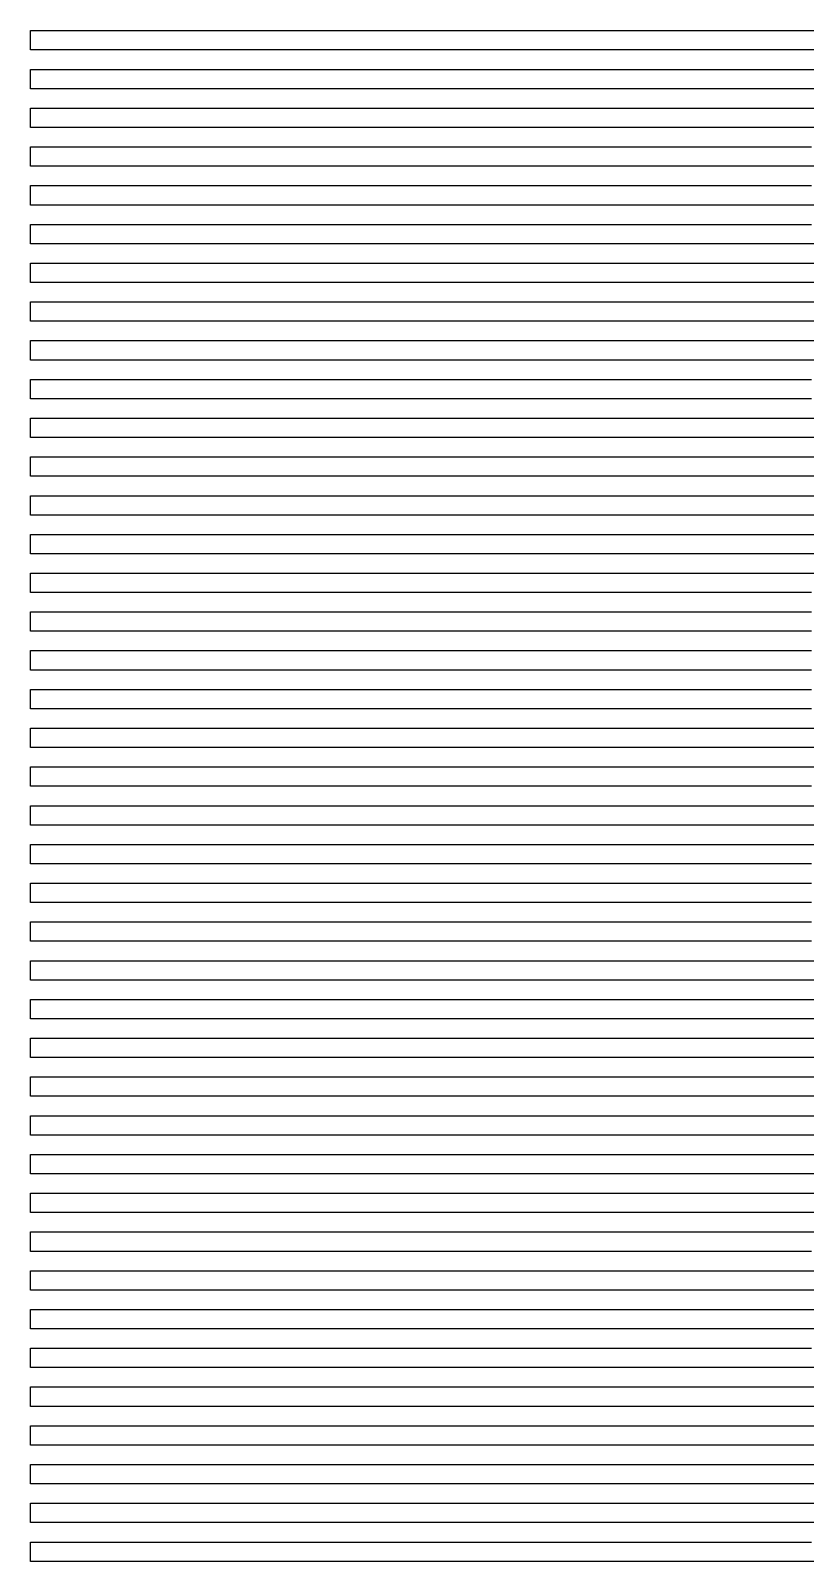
# Model space of a CAD drawing. Extents: x 0 to 80, y 0 to 80.
# Drawn here: x 0 to 20, y 40.5 to 80 of the extents above; entities that cross this region are included whole.
import ezdxf

# ---------------------------------------------------------------- set-up
doc = ezdxf.new("R2010")
doc.units = 0
doc.layers.add('FEED', color=7, linetype='CONTINUOUS')

msp = doc.modelspace()

# ---------------------------------------------------------------- linework, layer by layer
at = {"layer": 'FEED'}
for points in [[(79.839, 79.498, -17.368), (0.001, 79.498, -17.368), (0.001, 79.623, -17.368), (0.001, 79.998, -17.368), (0.161, 79.998, -17.368), (79.999, 79.998, -17.368)], [(79.839, 78.498, -17.368), (0.001, 78.498, -17.368), (0.001, 78.623, -17.368), (0.001, 78.998, -17.368), (0.161, 78.998, -17.368), (79.999, 78.998, -17.368)], [(20.96, 77.498, -17.368), (0.001, 77.498, -17.368), (0.001, 77.623, -17.368), (0.001, 77.998, -17.368), (0.161, 77.998, -17.368), (22.56, 77.998, -17.368)], [(20.32, 76.498, -15.768), (20, 76.498, -16.808), (19.841, 76.498, -17.16), (19.681, 76.498, -17.32), (19.521, 76.498, -17.368), (0.001, 76.498, -17.368), (0.001, 76.623, -17.368), (0.001, 76.998, -17.368), (0.161, 76.998, -17.368), (20, 76.998, -17.368), (20.16, 76.998, -17.352)], [(20.48, 75.498, -15.064), (20, 75.498, -15.096), (19.681, 75.498, -15.208), (19.521, 75.498, -15.336), (19.361, 75.498, -15.576), (19.201, 75.498, -16.024), (19.041, 75.498, -16.616), (18.881, 75.498, -17.112), (18.721, 75.498, -17.336), (18.561, 75.498, -17.368), (0.001, 75.498, -17.368), (0.001, 75.623, -17.368), (0.001, 75.998, -17.368), (0.161, 75.998, -17.368), (19.041, 75.998, -17.368), (19.201, 75.998, -17.304), (19.361, 75.998, -17.048), (19.521, 75.998, -16.584), (19.681, 75.998, -16.008), (19.841, 75.998, -15.576), (20, 75.998, -15.352), (20.16, 75.998, -15.24)], [(22.08, 74.498, -15.064), (19.361, 74.498, -15.064), (19.041, 74.498, -15.096), (18.881, 74.498, -15.144), (18.721, 74.498, -15.224), (18.561, 74.498, -15.384), (18.401, 74.498, -15.768), (18.081, 74.498, -17.016), (17.921, 74.498, -17.304), (17.761, 74.498, -17.368), (0.001, 74.498, -17.368), (0.001, 74.623, -17.368), (0.001, 74.998, -17.368), (0.161, 74.998, -17.368), (18.081, 74.998, -17.368), (18.241, 74.998, -17.304), (18.401, 74.998, -17.016), (18.721, 74.998, -15.832), (18.881, 74.998, -15.448), (19.041, 74.998, -15.272), (19.201, 74.998, -15.176), (19.361, 74.998, -15.112), (19.521, 74.998, -15.08), (20.16, 74.998, -15.08)], [(20.8, 73.498, -15.064), (18.721, 73.498, -15.064), (18.401, 73.498, -15.112), (18.241, 73.498, -15.176), (18.081, 73.498, -15.288), (17.921, 73.498, -15.544), (17.761, 73.498, -16.088), (17.601, 73.498, -16.792), (17.441, 73.498, -17.24), (17.281, 73.498, -17.368), (0.001, 73.498, -17.368), (0.001, 73.623, -17.368), (0.001, 73.998, -17.368), (0.161, 73.998, -17.368), (17.441, 73.998, -17.368), (17.601, 73.998, -17.336), (17.761, 73.998, -17.064), (18.081, 73.998, -15.816), (18.241, 73.998, -15.416), (18.401, 73.998, -15.24), (18.721, 73.998, -15.096), (19.041, 73.998, -15.064), (20.96, 73.998, -15.064)], [(20.48, 72.498, -15.064), (18.401, 72.498, -15.064), (18.081, 72.498, -15.096), (17.921, 72.498, -15.16), (17.761, 72.498, -15.272), (17.601, 72.498, -15.512), (17.441, 72.498, -16.072), (17.281, 72.498, -16.824), (17.121, 72.498, -17.272), (16.961, 72.498, -17.368), (0.001, 72.498, -17.368), (0.001, 72.623, -17.368), (0.001, 72.998, -17.368), (0.161, 72.998, -17.368), (17.121, 72.998, -17.368), (17.281, 72.998, -17.24), (17.441, 72.998, -16.728), (17.601, 72.998, -15.976), (17.761, 72.998, -15.464), (17.921, 72.998, -15.24), (18.081, 72.998, -15.144), (18.401, 72.998, -15.064), (20.8, 72.998, -15.064)], [(20.32, 71.498, -15.096), (19.681, 71.498, -15.064), (18.401, 71.498, -15.064), (18.081, 71.498, -15.08), (17.921, 71.498, -15.08), (17.761, 71.498, -15.144), (17.601, 71.498, -15.24), (17.441, 71.498, -15.48), (17.281, 71.498, -16.04), (17.121, 71.498, -16.808), (16.961, 71.498, -17.272), (16.801, 71.498, -17.368), (0.001, 71.498, -17.368), (0.001, 71.623, -17.368), (0.001, 71.998, -17.368), (0.161, 71.998, -17.368), (16.801, 71.998, -17.368), (16.961, 71.998, -17.336), (17.121, 71.998, -17.032), (17.441, 71.998, -15.656), (17.601, 71.998, -15.32), (17.761, 71.998, -15.176), (17.921, 71.998, -15.112), (18.081, 71.998, -15.08), (18.401, 71.998, -15.08), (18.721, 71.998, -15.064), (20.32, 71.998, -15.064)], [(20.16, 70.498, -15.08), (19.681, 70.498, -15.064), (18.081, 70.498, -15.064), (17.761, 70.498, -15.112), (17.601, 70.498, -15.192), (17.441, 70.498, -15.352), (17.281, 70.498, -15.736), (16.961, 70.498, -17.128), (16.801, 70.498, -17.352), (16.481, 70.498, -17.368), (0.001, 70.498, -17.368), (0.001, 70.623, -17.368), (0.001, 70.998, -17.368), (0.161, 70.998, -17.368), (16.641, 70.998, -17.368), (16.801, 70.998, -17.352), (16.961, 70.998, -17.128), (17.281, 70.998, -15.736), (17.441, 70.998, -15.352), (17.601, 70.998, -15.192), (17.761, 70.998, -15.112), (18.081, 70.998, -15.064), (20, 70.998, -15.064), (20.16, 70.998, -15.08)], [(20.48, 69.498, -15.08), (20, 69.498, -15.064), (18.561, 69.498, -15.064), (18.241, 69.498, -15.08), (17.921, 69.498, -15.096), (17.761, 69.498, -15.176), (17.601, 69.498, -15.304), (17.441, 69.498, -15.608), (17.121, 69.498, -16.968), (16.961, 69.498, -17.32), (16.801, 69.498, -17.368), (0.001, 69.498, -17.368), (0.001, 69.623, -17.368), (0.001, 69.998, -17.368), (0.161, 69.998, -17.368), (16.801, 69.998, -17.368), (16.961, 69.998, -17.224), (17.121, 69.998, -16.712), (17.281, 69.998, -15.96), (17.441, 69.998, -15.432), (17.601, 69.998, -15.24), (17.761, 69.998, -15.128), (17.921, 69.998, -15.08), (18.721, 69.998, -15.064), (20, 69.998, -15.064), (20.32, 69.998, -15.096)], [(20.32, 68.498, -15.064), (18.401, 68.498, -15.064), (18.241, 68.498, -15.096), (18.081, 68.498, -15.16), (17.921, 68.498, -15.256), (17.761, 68.498, -15.48), (17.601, 68.498, -16.024), (17.441, 68.498, -16.76), (17.281, 68.498, -17.24), (17.121, 68.498, -17.368), (0.001, 68.498, -17.368), (0.001, 68.623, -17.368), (0.001, 68.998, -17.368), (0.161, 68.998, -17.368), (16.961, 68.998, -17.368), (17.121, 68.998, -17.192), (17.281, 68.998, -16.648), (17.441, 68.998, -15.896), (17.601, 68.998, -15.416), (17.761, 68.998, -15.224), (18.081, 68.998, -15.08), (19.041, 68.998, -15.064), (20.48, 68.998, -15.064)], [(20.64, 67.498, -15.08), (18.881, 67.498, -15.08), (18.721, 67.498, -15.112), (18.561, 67.498, -15.176), (18.401, 67.498, -15.288), (18.241, 67.498, -15.512), (18.081, 67.498, -16.008), (17.921, 67.498, -16.68), (17.761, 67.498, -17.176), (17.601, 67.498, -17.352), (17.281, 67.498, -17.368), (0.001, 67.498, -17.368), (0.001, 67.623, -17.368), (0.001, 67.998, -17.368), (0.161, 67.998, -17.368), (17.281, 67.998, -17.368), (17.441, 67.998, -17.288), (17.601, 67.998, -16.936), (17.921, 67.998, -15.656), (18.081, 67.998, -15.336), (18.241, 67.998, -15.192), (18.561, 67.998, -15.08), (19.041, 67.998, -15.064), (20.48, 67.998, -15.064)], [(20.32, 66.499, -15.064), (20, 66.499, -15.08), (19.681, 66.499, -15.08), (19.521, 66.499, -15.096), (19.201, 66.499, -15.208), (19.041, 66.499, -15.336), (18.881, 66.499, -15.576), (18.721, 66.499, -16.056), (18.561, 66.499, -16.68), (18.401, 66.499, -17.16), (18.241, 66.499, -17.336), (18.081, 66.499, -17.368), (0.001, 66.499, -17.368), (0.001, 66.624, -17.368), (0.001, 66.998, -17.368), (0.161, 66.998, -17.368), (17.761, 66.998, -17.368), (17.921, 66.998, -17.352), (18.081, 66.998, -17.144), (18.241, 66.998, -16.616), (18.401, 66.998, -15.944), (18.561, 66.998, -15.48), (18.721, 66.998, -15.272), (18.881, 66.998, -15.176), (19.041, 66.998, -15.112), (19.201, 66.998, -15.08), (20.32, 66.998, -15.08)], [(20.16, 65.499, -15.208), (20, 65.499, -15.304), (19.841, 65.499, -15.464), (19.681, 65.499, -15.784), (19.361, 65.499, -16.84), (19.201, 65.499, -17.208), (19.041, 65.499, -17.352), (18.721, 65.499, -17.368), (0.001, 65.499, -17.368), (0.001, 65.624, -17.368), (0.001, 65.999, -17.368), (0.161, 65.999, -17.368), (18.561, 65.999, -17.368), (18.721, 65.999, -17.272), (18.881, 65.999, -16.952), (19.201, 65.999, -15.784), (19.361, 65.999, -15.432), (19.521, 65.999, -15.256), (19.841, 65.999, -15.112), (20, 65.999, -15.08), (20.32, 65.999, -15.08)], [(20.16, 64.499, -17.336), (20, 64.499, -17.368), (0.001, 64.499, -17.368), (0.001, 64.624, -17.368), (0.001, 64.999, -17.368), (0.161, 64.999, -17.368), (19.361, 64.999, -17.368), (19.521, 64.999, -17.352), (19.681, 64.999, -17.272), (19.841, 64.999, -17.048), (20, 64.999, -16.584), (20.16, 64.999, -16.024)], [(20.16, 63.499, -17.16), (20, 63.499, -17.336), (19.841, 63.499, -17.368), (0.001, 63.499, -17.368), (0.001, 63.624, -17.368), (0.001, 63.999, -17.368), (0.161, 63.999, -17.368), (19.841, 63.999, -17.368), (20, 63.999, -17.352), (20.16, 63.999, -17.256)], [(20.16, 62.499, -16.856), (20, 62.499, -17.176), (19.841, 62.499, -17.336), (19.681, 62.499, -17.368), (0.001, 62.499, -17.368), (0.001, 62.624, -17.368), (0.001, 62.999, -17.368), (0.161, 62.999, -17.368), (19.681, 62.999, -17.368), (19.841, 62.999, -17.352), (20, 62.999, -17.24), (20.16, 62.999, -16.984)], [(20.48, 61.499, -15.992), (20, 61.499, -17.016), (19.841, 61.499, -17.256), (19.681, 61.499, -17.352), (19.361, 61.499, -17.368), (0.001, 61.499, -17.368), (0.001, 61.624, -17.368), (0.001, 61.999, -17.368), (0.161, 61.999, -17.368), (19.681, 61.999, -17.368), (19.841, 61.999, -17.288), (20, 61.999, -17.08), (20.64, 61.999, -15.736)], [(20.16, 60.499, -16.648), (20, 60.499, -16.952), (19.841, 60.499, -17.208), (19.681, 60.499, -17.336), (19.521, 60.499, -17.368), (0.001, 60.499, -17.368), (0.001, 60.624, -17.368), (0.001, 60.999, -17.368), (0.161, 60.999, -17.368), (19.521, 60.999, -17.368), (19.681, 60.999, -17.336), (19.841, 60.999, -17.208), (20, 60.999, -16.952), (20.8, 60.999, -15.352)], [(20.48, 59.499, -16.04), (20, 59.499, -17.08), (19.841, 59.499, -17.288), (19.681, 59.499, -17.368), (0.001, 59.499, -17.368), (0.001, 59.624, -17.368), (0.001, 59.999, -17.368), (0.161, 59.999, -17.368), (19.521, 59.999, -17.368), (19.681, 59.999, -17.352), (19.841, 59.999, -17.24), (20, 59.999, -17), (20.64, 59.999, -15.672)], [(20.16, 58.499, -16.952), (20, 58.499, -17.224), (19.841, 58.499, -17.352), (19.521, 58.499, -17.368), (0.001, 58.499, -17.368), (0.001, 58.624, -17.368), (0.001, 58.999, -17.368), (0.161, 58.999, -17.368), (19.681, 58.999, -17.368), (19.841, 58.999, -17.336), (20, 58.999, -17.16), (20.64, 58.999, -15.8)], [(20.16, 57.499, -17.224), (20, 57.499, -17.352), (19.681, 57.499, -17.368), (0.001, 57.499, -17.368), (0.001, 57.624, -17.368), (0.001, 57.999, -17.368), (0.161, 57.999, -17.368), (19.841, 57.999, -17.368), (20, 57.999, -17.304), (20.16, 57.999, -17.096)], [(20.16, 56.499, -17.368), (0.001, 56.499, -17.368), (0.001, 56.624, -17.368), (0.001, 56.999, -17.368), (0.161, 56.999, -17.368), (20, 56.999, -17.368), (20.16, 56.999, -17.304)], [(20.48, 55.499, -17.368), (0.001, 55.499, -17.368), (0.001, 55.624, -17.368), (0.001, 55.999, -17.368), (0.161, 55.999, -17.368), (20.32, 55.999, -17.368)], [(20.64, 54.499, -17.368), (0.001, 54.499, -17.368), (0.001, 54.624, -17.368), (0.001, 54.999, -17.368), (0.161, 54.999, -17.368), (20.64, 54.999, -17.368)], [(21.12, 53.499, -17.368), (0.001, 53.499, -17.368), (0.001, 53.624, -17.368), (0.001, 53.999, -17.368), (0.161, 53.999, -17.368), (21.12, 53.999, -17.368)], [(21.76, 52.499, -17.368), (0.001, 52.499, -17.368), (0.001, 52.624, -17.368), (0.001, 52.999, -17.368), (0.161, 52.999, -17.368), (21.6, 52.999, -17.368)], [(22.4, 51.499, -17.368), (0.641, 51.499, -17.368), (0.001, 51.499, -17.368), (0.001, 51.624, -17.368), (0.001, 51.999, -17.368), (0.161, 51.999, -17.368), (22.24, 51.999, -17.368)], [(22.08, 50.499, -17.368), (0.321, 50.499, -17.368), (0.001, 50.499, -17.368), (0.001, 50.624, -17.368), (0.001, 50.999, -17.368), (0.161, 50.999, -17.368), (22.88, 50.999, -17.368)], [(20.64, 49.499, -17.368), (0.001, 49.499, -17.368), (0.001, 49.624, -17.368), (0.001, 49.999, -17.368), (0.161, 49.999, -17.368), (21.6, 49.999, -17.368)], [(20.16, 48.499, -17.336), (20, 48.499, -17.368), (0.001, 48.499, -17.368), (0.001, 48.624, -17.368), (0.001, 48.999, -17.368), (0.161, 48.999, -17.368), (20.48, 48.999, -17.368)], [(20.48, 47.499, -16.696), (20, 47.499, -16.952), (19.521, 47.499, -17.24), (19.361, 47.499, -17.32), (19.201, 47.499, -17.368), (0.001, 47.499, -17.368), (0.001, 47.624, -17.368), (0.001, 47.999, -17.368), (0.161, 47.999, -17.368), (19.521, 47.999, -17.368), (19.681, 47.999, -17.352), (19.841, 47.999, -17.304), (20, 47.999, -17.224), (20.48, 47.999, -16.92)], [(20.32, 46.499, -16.296), (19.841, 46.499, -16.504), (19.201, 46.499, -16.84), (18.561, 46.499, -17.24), (18.401, 46.499, -17.32), (18.241, 46.499, -17.368), (0.001, 46.499, -17.368), (0.001, 46.624, -17.368), (0.001, 46.999, -17.368), (0.161, 46.999, -17.368), (18.561, 46.999, -17.368), (18.721, 46.999, -17.352), (18.881, 46.999, -17.288), (19.361, 46.999, -17), (19.521, 46.999, -16.888), (20.32, 46.999, -16.472)], [(20.32, 45.499, -15.96), (19.521, 45.499, -16.264), (18.881, 45.499, -16.584), (18.241, 45.499, -16.968), (17.761, 45.499, -17.288), (17.601, 45.499, -17.352), (17.281, 45.499, -17.368), (0.001, 45.499, -17.368), (0.001, 45.624, -17.368), (0.001, 45.999, -17.368), (0.161, 45.999, -17.368), (17.761, 45.999, -17.368), (17.921, 45.999, -17.352), (18.081, 45.999, -17.304), (18.241, 45.999, -17.224), (18.881, 45.999, -16.792), (19.361, 45.999, -16.52), (20.16, 45.999, -16.184)], [(20.32, 44.499, -15.72), (19.521, 44.499, -15.96), (18.881, 44.499, -16.216), (18.401, 44.499, -16.456), (17.761, 44.499, -16.84), (17.121, 44.499, -17.288), (16.961, 44.499, -17.352), (16.641, 44.499, -17.368), (0.001, 44.499, -17.368), (0.001, 44.624, -17.368), (0.001, 44.999, -17.368), (0.161, 44.999, -17.368), (17.121, 44.999, -17.368), (17.281, 44.999, -17.352), (17.441, 44.999, -17.288), (18.081, 44.999, -16.84), (18.561, 44.999, -16.552), (19.041, 44.999, -16.312), (19.521, 44.999, -16.104), (20.32, 44.999, -15.832)], [(20.64, 43.499, -15.448), (20, 43.499, -15.576), (19.681, 43.499, -15.672), (19.361, 43.499, -15.752), (18.561, 43.499, -16.056), (17.921, 43.499, -16.36), (17.121, 43.499, -16.84), (16.641, 43.499, -17.192), (16.481, 43.499, -17.288), (16.321, 43.499, -17.352), (16.001, 43.499, -17.368), (0.001, 43.499, -17.368), (0.001, 43.624, -17.368), (0.001, 43.999, -17.368), (0.161, 43.999, -17.368), (16.481, 43.999, -17.368), (16.641, 43.999, -17.352), (16.801, 43.999, -17.288), (17.441, 43.999, -16.84), (18.081, 43.999, -16.456), (18.401, 43.999, -16.28), (19.041, 43.999, -16.008), (19.521, 43.999, -15.832), (20, 43.999, -15.688), (20.8, 43.999, -15.512)], [(20.32, 42.499, -15.32), (19.521, 42.499, -15.464), (18.561, 42.499, -15.736), (17.921, 42.499, -15.992), (17.281, 42.499, -16.296), (16.481, 42.499, -16.76), (15.841, 42.499, -17.224), (15.681, 42.499, -17.32), (15.521, 42.499, -17.368), (0.001, 42.499, -17.368), (0.001, 42.624, -17.368), (0.001, 42.999, -17.368), (0.161, 42.999, -17.368), (15.841, 42.999, -17.368), (16.001, 42.999, -17.32), (16.321, 42.999, -17.112), (16.641, 42.999, -16.872), (17.281, 42.999, -16.472), (17.761, 42.999, -16.216), (18.401, 42.999, -15.944), (19.201, 42.999, -15.656), (19.681, 42.999, -15.528), (19.841, 42.999, -15.496), (20, 42.999, -15.448), (20.32, 42.999, -15.4)], [(20.32, 41.499, -15.176), (19.361, 41.499, -15.32), (18.721, 41.499, -15.464), (18.241, 41.499, -15.608), (17.281, 41.499, -15.976), (16.641, 41.499, -16.312), (16.001, 41.499, -16.712), (15.521, 41.499, -17.064), (15.201, 41.499, -17.304), (15.041, 41.499, -17.352), (14.721, 41.499, -17.368), (0.001, 41.499, -17.368), (0.001, 41.624, -17.368), (0.001, 41.999, -17.368), (0.161, 41.999, -17.368), (15.201, 41.999, -17.368), (15.361, 41.999, -17.336), (15.521, 41.999, -17.256), (16.161, 41.999, -16.776), (16.801, 41.999, -16.376), (17.601, 41.999, -15.976), (18.081, 41.999, -15.784), (18.881, 41.999, -15.528), (19.521, 41.999, -15.368), (20.48, 41.999, -15.224)], [(20.8, 40.499, -15.032), (20, 40.499, -15.08), (19.041, 40.499, -15.224), (18.561, 40.499, -15.32), (17.921, 40.499, -15.496), (17.281, 40.499, -15.736), (16.321, 40.499, -16.2), (15.521, 40.499, -16.696), (14.721, 40.499, -17.288), (14.561, 40.499, -17.352), (14.241, 40.499, -17.368), (0.001, 40.499, -17.368), (0.001, 40.624, -17.368), (0.001, 40.999, -17.368), (0.161, 40.999, -17.368), (14.721, 40.999, -17.368), (14.881, 40.999, -17.336), (15.201, 40.999, -17.128), (15.681, 40.999, -16.76), (16.161, 40.999, -16.44), (16.961, 40.999, -15.992), (17.761, 40.999, -15.656), (18.401, 40.999, -15.448), (19.521, 40.999, -15.208), (19.841, 40.999, -15.176), (20.16, 40.999, -15.128)]]:
    msp.add_polyline3d(points, dxfattribs=at)

doc.saveas('drawing.dxf')
